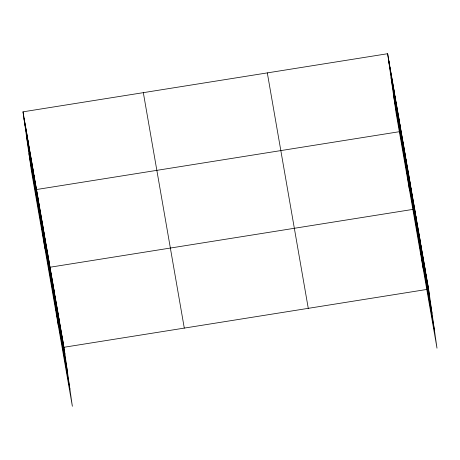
<?xml version="1.0" encoding="UTF-8"?>
<svg xmlns="http://www.w3.org/2000/svg" width="460" height="460" viewBox="0 0 460 460"><rect width="100%" height="100%" fill="white"/><g stroke="black" fill="none" stroke-linecap="round" stroke-linejoin="round"><path stroke-width="0.69" d="M23 111.832L63.957 347.277L72.358 406.284L31.395 170.838L23 111.832L387.642 53.716L428.605 289.162L437 348.168L396.043 112.723L387.642 53.716M399.82 131.629L36.518 189.531L44.913 248.532M63.957 347.277L428.605 289.162M388.614 60.553L429.577 295.993M391.069 77.769L432.026 313.214M393.593 95.507L434.55 330.947M267.312 72.898L308.269 308.338M143.33 92.655L184.293 328.101M23.972 118.668L64.929 354.108M26.421 135.884L67.384 371.329M28.945 153.623L69.908 389.062M427.334 281.882L428.312 288.719M426.069 274.608L427.041 281.439M424.804 267.329L425.776 274.166M423.539 260.049L424.511 266.886M422.274 252.776L423.246 259.607M421.009 245.496L421.981 252.333M419.738 238.222L420.71 245.053M418.473 230.943L419.445 237.774M417.209 223.663L418.18 230.5M415.943 216.39L416.915 223.221M423.073 268.117L414.678 209.11L50.031 267.226L58.431 326.232M413.448 202.049L414.42 208.88M412.217 194.982L413.189 201.819M410.993 187.921L411.964 194.752M409.762 180.855L410.734 187.691M408.532 173.794L409.503 180.63M407.301 166.733L408.279 173.564M406.077 159.666L407.048 166.503M404.846 152.605L405.818 159.436M403.615 145.538L404.593 152.375M402.391 138.477L403.362 145.314M401.16 131.416L409.555 190.417M399.93 124.349L400.901 131.186M398.705 117.288L399.677 124.12M397.474 110.227L398.446 117.058M396.244 103.161L397.216 109.998M395.013 96.1L395.991 102.931M393.789 89.033L394.76 95.87M392.558 81.972L393.53 88.803M391.328 74.911L392.305 81.742M390.103 67.844L391.075 74.681M388.872 60.783L389.844 67.614M62.692 339.997L63.664 346.834M61.427 332.724L62.399 339.555M60.162 325.444L61.134 332.281M58.897 318.165L59.869 325.001M57.626 310.891L58.604 317.722M56.361 303.611L57.333 310.448M55.096 296.338L56.068 303.169M53.831 289.058L54.803 295.895M52.566 281.779L53.538 288.615M51.301 274.505L52.273 281.336M48.806 260.164L49.778 266.995M47.575 253.098L48.547 259.934M46.345 246.037L47.317 252.868M45.12 238.976L46.092 245.807M43.89 231.909L44.861 238.746M42.659 224.848L43.631 231.679M41.429 217.781L42.406 224.618M40.204 210.72L41.176 217.551M38.973 203.659L39.945 210.49M37.743 196.592L38.721 203.429M35.288 182.465L36.259 189.302M34.057 175.404L35.029 182.24M32.832 168.343L33.804 175.174M31.602 161.276L32.574 168.113M30.371 154.215L31.343 161.046M29.141 147.148L30.118 153.985M27.916 140.087L28.888 146.924M26.686 133.026L27.657 139.857M25.455 125.959L26.433 132.796M24.23 118.898L25.202 125.729"/></g></svg>
